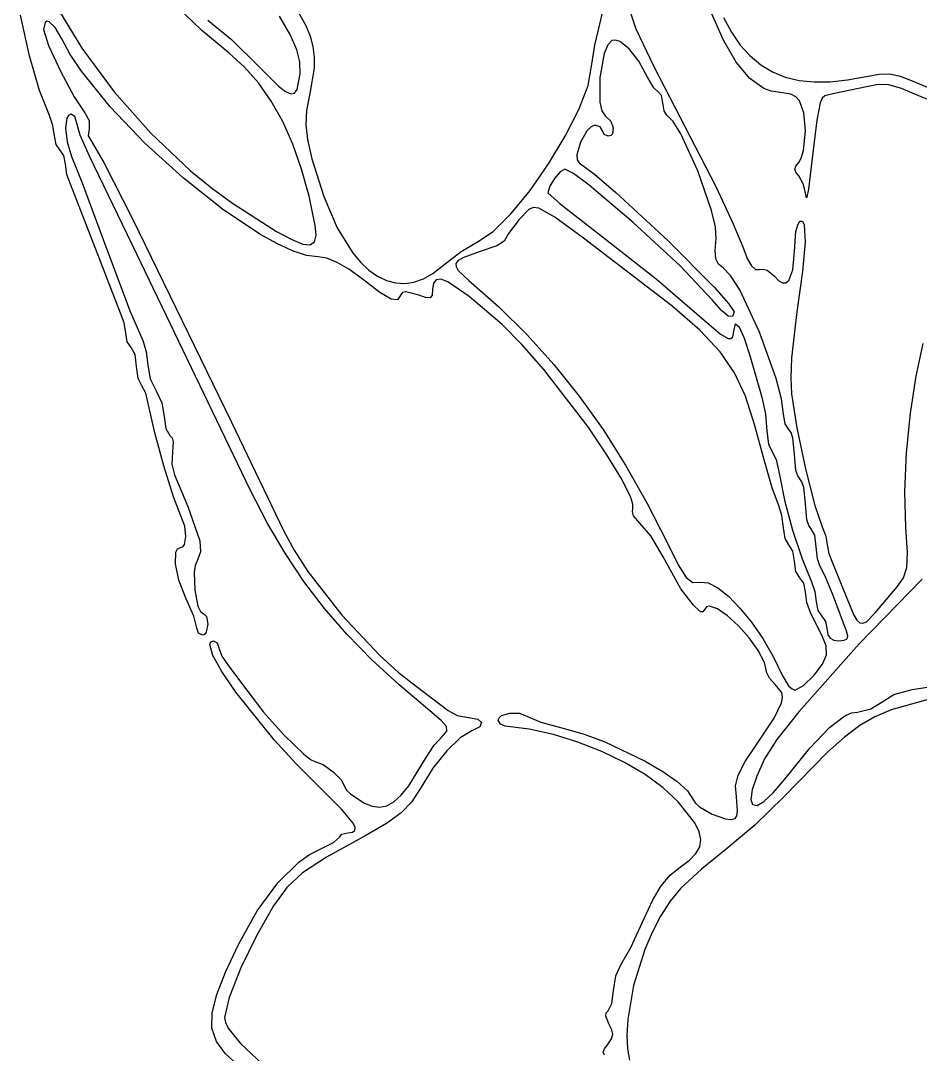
# Model space of a CAD drawing. Extents: x 56 to 1033, y 17 to 979.
# Drawn here: x 774.7 to 871.4, y 418.8 to 529.8 of the extents above; entities that cross this region are included whole.
import ezdxf

# ---------------------------------------------------------------- set-up
doc = ezdxf.new("R2010")
doc.units = 0

msp = doc.modelspace()

# ---------------------------------------------------------------- linework, layer by layer
at = {"layer": 'Layer 1'}
for p, q in [((839.783231, 532.131961), (840.84169, 528.946845)), ((778.375068, 531.62046), (781.283562, 526.857849)), ((794.144156, 528.78923), (791.432969, 531.392135)), ((803.92514, 531.82902), (805.37691, 529.282242)), ((836.420625, 527.173347), (837.293569, 530.796298)), ((775.683089, 526.04519), (774.719782, 530.407495)), ((777.53832, 529.743089), (777.343178, 529.630589)), ((777.790726, 529.683673), (777.53832, 529.743089)), ((778.419349, 529.07391), (777.790726, 529.683673)), ((794.85093, 529.87774), (797.377679, 527.780171)), ((803.703584, 528.252274), (802.5448, 530.28484)), ((850.255739, 527.709121), (848.985499, 530.622955)), ((850.258551, 530.159392), (851.113789, 528.562929)), ((777.343178, 529.630589), (777.17267, 528.86502)), ((777.17267, 528.86502), (777.714016, 527.156101)), ((779.13308, 527.85094), (778.419349, 529.07391)), ((797.11425, 526.30341), (794.144156, 528.78923)), ((805.37691, 529.282242), (805.83653, 528.137973)), ((840.84169, 528.946845), (842.78187, 524.89225)), ((851.113789, 528.562929), (852.063362, 527.183567)), ((780.056158, 526.167913), (779.13308, 527.85094)), ((797.377679, 527.780171), (800.25623, 524.96039)), ((804.407399, 526.686311), (803.703584, 528.252274)), ((805.83653, 528.137973), (806.129654, 527.021958)), ((838.27398, 527.67457), (837.8234, 527.212664)), ((838.660661, 527.712406), (838.27398, 527.67457)), ((839.105013, 527.566109), (838.660661, 527.712406)), ((840.103845, 526.785936), (839.105013, 527.566109)), ((851.631659, 525.351253), (850.255739, 527.709121)), ((777.714016, 527.156101), (778.987354, 524.392746)), ((781.283562, 526.857849), (784.764424, 522.166785)), ((798.772675, 524.830676), (797.11425, 526.30341)), ((804.730991, 525.377766), (804.407399, 526.686311)), ((806.129654, 527.021958), (806.264542, 525.890823)), ((836.07039, 524.91805), (836.420625, 527.173347)), ((837.8234, 527.212664), (837.448994, 526.297547)), ((841.144707, 525.463688), (840.103845, 526.785936)), ((852.063362, 527.183567), (853.111727, 526.017003)), ((776.736159, 522.302157), (775.683089, 526.04519)), ((781.254449, 524.370734), (780.056158, 526.167913)), ((804.74911, 524.11745), (804.730991, 525.377766)), ((806.264542, 525.890823), (806.249456, 524.701197)), ((837.448994, 526.297547), (836.982037, 523.701412)), ((842.10183, 523.729), (841.144707, 525.463688)), ((853.087722, 523.600227), (851.631659, 525.351253)), ((853.111727, 526.017003), (854.263342, 525.058929)), ((778.987354, 524.392746), (780.466632, 521.630886)), ((784.332045, 520.556851), (781.254449, 524.370734)), ((800.287939, 523.118096), (798.772675, 524.830676)), ((800.25623, 524.96039), (802.430013, 522.78698)), ((804.440358, 522.409793), (804.74906, 524.11743)), ((804.74906, 524.11743), (804.74911, 524.11745)), ((806.249456, 524.701197), (805.8024, 521.97299)), ((835.702616, 522.863267), (836.07039, 524.91805)), ((842.78187, 524.89225), (849.461565, 511.912712)), ((854.263342, 525.058929), (855.522664, 524.305043)), ((855.522664, 524.305043), (856.89415, 523.75104)), ((866.991852, 524.08082), (868.138709, 524.09697)), ((868.138709, 524.09697), (869.248851, 523.855233)), ((801.65988, 521.165998), (800.287939, 523.118096)), ((836.982037, 523.701412), (836.979777, 521.073624)), ((842.759194, 522.584911), (842.10183, 523.729)), ((854.598391, 522.506917), (853.087722, 523.600227)), ((856.89415, 523.75104), (858.382257, 523.392613)), ((858.382257, 523.392613), (859.991445, 523.22546)), ((859.991445, 523.22546), (861.72617, 523.245275)), ((861.72617, 523.245275), (863.590889, 523.447753)), ((863.590889, 523.447753), (865.59006, 523.82859)), ((865.59006, 523.82859), (866.991852, 524.08082)), ((869.248851, 523.855233), (870.5405, 523.3338)), ((870.5405, 523.3338), (875.682167, 521.190732)), ((777.81077, 519.614), (776.736159, 522.302157)), ((784.764424, 522.166785), (788.703052, 517.716834)), ((802.430013, 522.78698), (803.180489, 522.204784)), ((803.180489, 522.204784), (803.746032, 521.951545)), ((803.746032, 521.951545), (804.156153, 522.021727)), ((804.156153, 522.021727), (804.440358, 522.409793)), ((805.8024, 521.97299), (805.442304, 520.145903)), ((834.71703, 520.283296), (835.702616, 522.863267)), ((843.29265, 522.10905), (842.759194, 522.584911)), ((843.607127, 521.777378), (843.29265, 522.10905)), ((855.366223, 522.222805), (854.598391, 522.506917)), ((856.13813, 522.1222), (855.366223, 522.222805)), ((857.51118, 521.899004), (856.13813, 522.1222)), ((858.016413, 521.613423), (857.51118, 521.899004)), ((861.99949, 521.96929), (861.156792, 521.754509)), ((865.63947, 522.71677), (861.99949, 521.96929)), ((866.88478, 522.968226), (865.63947, 522.71677)), ((868.031465, 522.924304), (866.88478, 522.968226)), ((869.38122, 522.532319), (868.031465, 522.924304)), ((871.23574, 521.73959), (869.38122, 522.532319)), ((780.466632, 521.630886), (781.6258, 519.92645)), ((802.888332, 518.974714), (801.65988, 521.165998)), ((836.979777, 521.073624), (837.186242, 520.11894)), ((843.73793, 520.97997), (843.607127, 521.777378)), ((843.867719, 520.124869), (843.73793, 520.97997)), ((858.411597, 521.196515), (858.016413, 521.613423)), ((858.904266, 519.922698), (858.411597, 521.196515)), ((860.640392, 520.980076), (860.272452, 519.115228)), ((860.86892, 521.470422), (860.640392, 520.980076)), ((861.156792, 521.754509), (860.86892, 521.470422)), ((874.399682, 520.476287), (871.23574, 521.73959)), ((779.860607, 519.642052), (779.680915, 519.33146)), ((780.1174, 519.75326), (779.860607, 519.642052)), ((780.533446, 519.509664), (780.1174, 519.75326)), ((781.6258, 519.92645), (782.085406, 519.090434)), ((788.07662, 516.65516), (784.332045, 520.556851)), ((805.442304, 520.145903), (805.351592, 518.627073)), ((833.256042, 517.397251), (834.71703, 520.283296)), ((837.186242, 520.11894), (837.54888, 519.60164)), ((844.17975, 519.65451), (843.867719, 520.124869)), ((844.856756, 518.990864), (844.17975, 519.65451)), ((859.05407, 517.98552), (858.904266, 519.922698)), ((778.191635, 518.553338), (777.81077, 519.614)), ((778.35005, 517.43968), (778.191635, 518.553338)), ((779.680915, 519.33146), (779.550599, 518.25032)), ((780.7065, 518.924), (780.533446, 519.509664)), ((781.124485, 517.500401), (780.7065, 518.924)), ((782.085406, 519.090434), (782.06901, 518.20185)), ((803.973133, 516.544573), (802.888332, 518.974714)), ((805.351592, 518.627073), (805.54275, 517.028573)), ((836.44589, 518.57457), (836.029836, 518.423187)), ((837.019484, 518.401511), (836.44589, 518.57457)), ((837.54888, 519.60164), (838.142442, 519.023077)), ((838.142442, 519.023077), (838.413227, 518.291021)), ((845.689547, 517.642431), (844.856756, 518.990864)), ((860.272452, 519.115228), (859.87513, 515.6292)), ((778.523101, 516.519535), (778.35005, 517.43968)), ((779.550599, 518.25032), (779.721984, 516.78623)), ((782.12945, 515.24224), (781.124485, 517.500401)), ((782.06901, 518.20185), (781.986624, 517.435531)), ((781.986624, 517.435531), (782.28766, 516.89347)), ((788.703052, 517.716834), (792.984844, 513.677561)), ((835.607779, 518.019554), (834.873745, 516.758632)), ((836.029836, 518.423187), (835.607779, 518.019554)), ((837.25806, 517.98546), (837.019484, 518.401511)), ((837.431099, 517.569429), (837.25806, 517.98546)), ((837.84713, 517.39639), (837.431099, 517.569429)), ((838.137998, 517.468398), (837.84713, 517.39639)), ((838.326401, 517.662963), (838.137998, 517.468398)), ((838.413227, 518.291021), (838.326401, 517.662963)), ((847.502097, 513.693425), (845.689547, 517.642431)), ((858.846416, 515.864097), (859.05407, 517.98552)), ((778.93916, 515.92423), (778.523101, 516.519535)), ((779.721984, 516.78623), (780.1906, 515.21558)), ((782.28766, 516.89347), (783.655146, 514.569447)), ((792.198921, 512.911528), (788.07662, 516.65516)), ((804.914117, 513.875905), (803.973133, 516.544573)), ((805.54275, 517.028573), (806.02826, 514.96248)), ((831.462056, 514.424247), (833.256042, 517.397251)), ((834.873745, 516.758632), (834.499966, 515.397995)), ((779.355191, 515.328888), (778.93916, 515.92423)), ((779.52823, 514.40878), (779.355191, 515.328888)), ((780.1906, 515.21558), (781.32428, 512.38974)), ((787.20164, 504.73174), (782.12945, 515.24224)), ((834.499966, 515.397995), (834.528228, 514.869716)), ((858.621644, 515.057148), (858.846416, 515.864097)), ((859.87513, 515.6292), (859.390032, 511.702047)), ((779.691355, 513.295128), (779.52823, 514.40878)), ((783.655146, 514.569447), (786.774681, 508.460633)), ((806.02826, 514.96248), (807.290339, 510.907747)), ((829.477481, 511.583401), (831.462056, 514.424247)), ((834.528228, 514.869716), (834.74262, 514.54383)), ((834.74262, 514.54383), (836.375932, 513.323874)), ((857.934827, 513.861954), (858.037913, 514.193311)), ((858.037913, 514.193311), (858.34717, 514.56886)), ((858.34717, 514.56886), (858.621644, 515.057148)), ((780.08356, 512.23447), (779.691355, 513.295128)), ((792.984844, 513.677561), (795.218614, 511.864917)), ((805.711121, 510.969041), (804.914117, 513.875905)), ((832.700414, 513.570992), (832.088467, 512.874264)), ((833.22249, 513.86199), (832.700414, 513.570992)), ((834.125645, 513.400811), (833.22249, 513.86199)), ((835.80336, 512.155549), (834.125645, 513.400811)), ((836.375932, 513.323874), (838.693225, 511.345184)), ((848.976626, 509.411936), (847.502097, 513.693425)), ((858.037913, 513.530602), (857.934827, 513.861954)), ((858.34717, 513.15507), (858.037913, 513.530602)), ((858.871344, 512.214553), (858.34717, 513.15507)), ((782.77647, 505.32077), (780.08356, 512.23447)), ((781.32428, 512.38974), (783.95429, 505.32076)), ((796.409699, 509.571822), (792.198921, 512.911528)), ((831.579717, 512.036204), (831.36723, 511.32121)), ((832.088467, 512.874264), (831.579717, 512.036204)), ((840.547061, 508.142421), (835.80336, 512.155549)), ((849.461565, 511.912712), (851.27771, 508.07613)), ((859.1388, 510.946), (858.871344, 512.214553)), ((795.218614, 511.864917), (797.4952, 510.21853)), ((806.36398, 507.82431), (805.711121, 510.969041)), ((807.290339, 510.907747), (808.75193, 507.550016)), ((827.444724, 509.093825), (829.477481, 511.583401)), ((831.36723, 511.32121), (832.708312, 510.133096)), ((838.693225, 511.345184), (844.267996, 506.181472)), ((859.16911, 510.770491), (859.1388, 510.946)), ((859.2231, 510.850802), (859.16911, 510.770491)), ((859.390032, 511.702047), (859.2231, 510.850802)), ((797.4952, 510.21853), (802.218839, 507.169829)), ((829.81738, 509.727577), (829.332595, 509.526772)), ((830.392607, 509.674054), (829.81738, 509.727577)), ((832.138101, 508.709751), (830.392607, 509.674054)), ((832.708312, 510.133096), (835.9326, 507.64434)), ((800.419701, 506.88191), (796.409699, 509.571822)), ((825.506191, 507.174637), (827.444724, 509.093825)), ((829.332595, 509.526772), (828.31064, 508.45645)), ((835.2165, 506.44532), (832.138101, 508.709751)), ((849.386891, 507.6479), (848.976626, 509.411936)), ((786.774681, 508.460633), (797.33416, 486.76247)), ((806.468559, 506.761528), (806.36398, 507.82431)), ((808.75193, 507.550016), (810.382919, 504.914101)), ((828.31064, 508.45645), (827.158345, 506.962468)), ((835.9326, 507.64434), (843.027572, 502.091121)), ((845.582776, 503.481903), (840.547061, 508.142421)), ((849.47236, 506.40241), (849.386891, 507.6479)), ((851.27771, 508.07613), (852.32316, 505.51045)), ((858.048954, 507.163764), (858.23627, 507.897392)), ((858.23627, 507.897392), (858.465, 508.26568)), ((858.465, 508.26568), (858.741553, 508.266098)), ((858.741553, 508.266098), (858.925523, 507.880818)), ((858.925523, 507.880818), (859.018412, 506.03005)), ((802.259021, 505.857461), (800.419701, 506.88191)), ((802.218839, 507.169829), (803.847369, 506.286811)), ((806.311859, 506.064868), (806.468559, 506.761528)), ((823.80429, 506.04495), (825.506191, 507.174637)), ((827.158345, 506.962468), (826.6698, 506.121)), ((844.68846, 499.172683), (835.2165, 506.44532)), ((849.374866, 505.106255), (849.47236, 506.40241)), ((857.8759, 505.02573), (858.048954, 507.163764)), ((785.46104, 498.40707), (782.77647, 505.32077)), ((783.95429, 505.32076), (786.477959, 498.582939)), ((803.939679, 505.087661), (802.259021, 505.857461)), ((803.847369, 506.286811), (805.043935, 505.815991)), ((805.043935, 505.815991), (805.851208, 505.74585)), ((805.851208, 505.74585), (806.311859, 506.064868)), ((822.047172, 504.998083), (823.80429, 506.04495)), ((825.87982, 505.624959), (824.00309, 504.96151)), ((826.6698, 506.121), (825.87982, 505.624959)), ((844.267996, 506.181472), (849.24343, 501.19244)), ((852.32316, 505.51045), (852.810386, 504.279456)), ((859.018412, 506.03005), (858.749071, 502.867134)), ((799.40184, 479.40124), (787.20164, 504.73174)), ((805.425517, 504.603242), (803.939679, 505.087661)), ((806.68038, 504.43494), (805.425517, 504.603242)), ((807.628761, 504.284746), (806.68038, 504.43494)), ((808.740912, 503.838061), (807.628761, 504.284746)), ((810.382919, 504.914101), (811.252527, 503.87458)), ((820.02511, 503.43019), (822.047172, 504.998083)), ((822.238913, 504.345491), (821.747835, 504.052908)), ((824.00309, 504.96151), (822.238913, 504.345491)), ((849.447476, 504.225974), (849.374866, 505.106255)), ((849.716529, 503.649193), (849.447476, 504.225974)), ((852.810386, 504.279456), (853.262461, 503.481494)), ((857.712847, 503.05088), (857.8759, 505.02573)), ((810.005115, 503.100731), (808.740912, 503.838061)), ((811.40965, 502.0786), (810.005115, 503.100731)), ((811.252527, 503.87458), (812.153192, 503.024818)), ((812.153192, 503.024818), (813.081151, 502.367917)), ((819.011251, 502.650301), (820.02486, 503.43028)), ((820.02486, 503.43028), (820.02511, 503.43019)), ((821.747835, 504.052908), (821.507124, 503.742061)), ((821.507124, 503.742061), (821.509048, 503.39154)), ((821.509048, 503.39154), (821.745877, 502.979934)), ((849.03969, 499.83329), (845.582776, 503.481903)), ((850.20836, 503.26354), (849.716529, 503.649193)), ((851.019023, 502.448563), (850.20836, 503.26354)), ((853.262461, 503.481494), (853.698803, 503.090585)), ((853.698803, 503.090585), (854.13883, 503.08075)), ((854.13883, 503.08075), (854.52864, 503.124481)), ((854.52864, 503.124481), (854.962921, 503.002944)), ((854.962921, 503.002944), (855.75303, 502.35876)), ((857.264187, 501.897217), (857.712847, 503.05088)), ((813.331257, 500.620593), (811.40965, 502.0786)), ((813.081151, 502.367917), (814.032637, 501.906979)), ((814.032637, 501.906979), (815.003888, 501.645106)), ((816.990626, 501.730963), (817.998585, 502.084896)), ((817.998585, 502.084896), (819.011251, 502.650301)), ((819.375804, 501.976145), (819.088408, 501.599747)), ((819.881588, 502.034287), (819.375804, 501.976145)), ((820.627681, 501.763148), (819.881588, 502.034287)), ((821.745877, 502.979934), (822.89333, 501.88782)), ((822.89333, 501.88782), (826.103563, 499.060829)), ((843.027572, 502.091121), (848.6642, 497.22044)), ((852.001277, 500.887803), (851.019023, 502.448563)), ((855.75303, 502.35876), (856.188566, 501.873414)), ((856.951738, 501.652184), (857.264187, 501.897217)), ((858.749071, 502.867134), (858.1229, 498.54583)), ((815.003888, 501.645106), (815.991139, 501.5854)), ((815.991139, 501.5854), (816.990626, 501.730963)), ((818.99748, 500.91612), (818.945181, 500.322279)), ((819.088408, 501.599747), (818.99748, 500.91612)), ((822.928473, 500.188912), (820.627681, 501.763148)), ((849.24343, 501.19244), (850.811549, 499.432098)), ((854.137125, 496.362759), (852.001277, 500.887803)), ((856.188566, 501.873414), (856.590666, 501.641069)), ((856.590666, 501.641069), (856.951738, 501.652184)), ((814.535534, 499.9003), (813.331257, 500.620593)), ((815.217816, 499.836534), (814.535534, 499.9003)), ((815.57344, 500.34811), (815.217816, 499.836534)), ((815.760691, 500.595699), (815.57344, 500.34811)), ((816.1148, 500.680691), (815.760691, 500.595699)), ((817.38975, 500.36381), (816.1148, 500.680691)), ((818.237683, 500.079245), (817.38975, 500.36381)), ((818.724038, 500.054361), (818.237683, 500.079245)), ((818.945181, 500.322279), (818.724038, 500.054361)), ((826.45354, 497.16522), (822.928473, 500.188912)), ((850.031174, 498.690802), (849.03969, 499.83329)), ((786.477959, 498.582939), (787.84407, 495.46164)), ((826.103563, 499.060829), (829.143539, 496.055301)), ((847.711598, 496.550762), (844.68846, 499.172683)), ((850.771906, 498.08095), (850.031174, 498.690802)), ((850.811549, 499.432098), (851.39602, 498.51783)), ((858.1229, 498.54583), (857.552447, 493.608934)), ((785.847426, 497.346409), (785.46104, 498.40707)), ((851.235613, 498.018403), (850.771906, 498.08095)), ((851.39602, 498.51783), (851.235613, 498.018403)), ((786.00813, 496.23276), (785.847426, 497.346409)), ((828.595744, 495.026828), (826.45354, 497.16522)), ((849.890226, 494.24027), (847.711598, 496.550762)), ((848.6642, 497.22044), (849.931133, 496.137341)), ((851.249194, 495.83891), (851.39601, 496.60192)), ((851.39601, 496.60192), (851.549657, 497.254144)), ((851.549657, 497.254144), (851.947797, 496.908102)), ((851.947797, 496.908102), (852.496226, 495.716792)), ((855.92903, 491.356055), (854.137125, 496.362759)), ((786.181172, 495.312614), (786.00813, 496.23276)), ((786.5972, 494.7173), (786.181172, 495.312614)), ((787.84407, 495.46164), (788.217047, 494.26099)), ((829.143539, 496.055301), (832.020086, 492.862226)), ((849.931133, 496.137341), (850.77685, 495.680441)), ((850.77685, 495.680441), (851.056703, 495.683432)), ((851.056703, 495.683432), (851.249194, 495.83891)), ((852.496226, 495.716792), (853.10074, 493.83321)), ((787.01324, 493.961466), (786.5972, 494.7173)), ((788.217047, 494.26099), (788.38313, 492.81077)), ((830.962438, 492.323687), (828.595744, 495.026828)), ((851.447382, 491.967578), (849.890226, 494.24027)), ((870.963047, 491.63821), (871.722664, 495.144037)), ((787.18628, 492.65553), (787.01324, 493.961466)), ((853.10074, 493.83321), (854.38134, 489.37327)), ((857.552447, 493.608934), (857.476641, 491.450243)), ((787.335956, 491.363975), (787.18628, 492.65553)), ((788.38313, 492.81077), (788.650756, 491.325124)), ((835.699525, 486.164473), (830.962438, 492.323687)), ((832.020086, 492.862226), (834.74003, 489.472595)), ((852.606105, 489.459058), (851.447382, 491.967578)), ((787.69567, 490.64281), (787.335956, 491.363975)), ((788.650756, 491.325124), (789.26675, 490.03933)), ((856.481356, 489.193221), (855.92903, 491.356055)), ((857.476641, 491.450243), (857.5557, 489.73481)), ((870.347597, 487.634357), (870.963047, 491.63821)), ((788.155925, 489.802443), (787.69567, 490.64281)), ((788.5467, 488.22433), (788.155925, 489.802443)), ((789.26675, 490.03933), (789.877579, 488.755901)), ((857.5557, 489.73481), (858.142021, 486.063805)), ((789.877579, 488.755901), (790.13164, 487.27595)), ((834.74003, 489.472595), (837.310199, 485.877398)), ((853.589431, 486.441081), (852.606105, 489.459058)), ((854.38134, 489.37327), (854.769178, 487.555746)), ((856.69012, 487.53534), (856.481356, 489.193221)), ((789.147301, 485.534958), (788.5467, 488.22433)), ((854.769178, 487.555746), (854.9305, 485.72629)), ((856.868541, 486.516831), (856.69012, 487.53534)), ((869.926, 483.403833), (870.347597, 487.634357)), ((790.13164, 487.27595), (790.31871, 486.016291)), ((797.33416, 486.76247), (802.96149, 475.03737)), ((854.6204, 482.64002), (853.589431, 486.441081)), ((857.28682, 485.88059), (856.868541, 486.516831)), ((790.121802, 481.995093), (789.147301, 485.534958)), ((790.31871, 486.016291), (790.76843, 485.2625)), ((790.76843, 485.2625), (790.987964, 484.99913)), ((837.735036, 483.179057), (835.699525, 486.164473)), ((837.310199, 485.877398), (839.737421, 482.067626)), ((854.9305, 485.72629), (855.085271, 484.332622)), ((857.51554, 485.558782), (857.28682, 485.88059)), ((857.702842, 484.951717), (857.51554, 485.558782)), ((858.142021, 486.063805), (859.068312, 481.662539)), ((790.987964, 484.99913), (791.114896, 484.572921)), ((791.114896, 484.572921), (791.05355, 483.46761)), ((855.085271, 484.332622), (855.45737, 483.56276)), ((857.87588, 483.22972), (857.702842, 484.951717)), ((791.05355, 483.46761), (790.963215, 482.173)), ((839.32527, 480.570207), (837.735036, 483.179057)), ((855.45737, 483.56276), (855.916563, 482.682832)), ((858.048939, 481.507714), (857.87588, 483.22972)), ((869.747942, 479.217996), (869.926, 483.403833)), ((791.159181, 478.666521), (790.121802, 481.995093)), ((790.963215, 482.173), (791.2399, 481.02827)), ((839.737421, 482.067626), (842.028522, 478.03427)), ((855.48998, 479.6353), (854.6204, 482.64002)), ((855.916563, 482.682832), (856.28073, 481.02442)), ((791.2399, 481.02827), (792.693764, 477.606189)), ((856.28073, 481.02442), (856.812739, 478.289467)), ((858.236258, 480.900642), (858.048939, 481.507714)), ((858.46499, 480.57887), (858.236258, 480.900642)), ((859.068312, 481.662539), (860.060698, 477.721808)), ((840.302785, 478.573252), (839.32527, 480.570207)), ((858.693715, 480.257061), (858.46499, 480.57887)), ((858.881021, 479.649994), (858.693715, 480.257061)), ((791.94841, 476.61103), (791.159181, 478.666521)), ((801.228672, 475.866035), (799.40184, 479.40124)), ((840.509448, 477.877775), (840.302785, 478.573252)), ((856.16339, 477.7881), (855.48998, 479.6353)), ((859.05406, 477.928), (858.881021, 479.649994)), ((869.86311, 475.3482), (869.747942, 479.217996)), ((792.693764, 477.606189), (793.97524, 473.92391)), ((840.50014, 477.42352), (840.509448, 477.877775)), ((842.028522, 478.03427), (844.19033, 473.76832)), ((856.540382, 476.640926), (856.16339, 477.7881)), ((856.812739, 478.289467), (857.675954, 475.089239)), ((859.227102, 476.205975), (859.05406, 477.928)), ((860.060698, 477.721808), (860.8453, 475.43241)), ((792.347095, 475.506544), (791.94841, 476.61103)), ((840.459776, 477.038246), (840.50014, 477.42352)), ((840.587975, 476.609788), (840.459776, 477.038246)), ((841.25145, 475.83219), (840.587975, 476.609788)), ((856.69716, 475.31928), (856.540382, 476.640926)), ((792.469244, 474.40322), (792.347095, 475.506544)), ((803.135225, 472.601367), (801.228672, 475.866035)), ((842.433378, 474.464779), (841.25145, 475.83219)), ((856.8702, 474.191101), (856.69716, 475.31928)), ((859.414409, 475.59891), (859.227102, 476.205975)), ((859.64313, 475.27715), (859.414409, 475.59891)), ((860.05918, 474.53993), (859.64313, 475.27715)), ((860.8453, 475.43241), (861.244391, 474.445715)), ((870.027452, 472.700218), (869.86311, 475.3482)), ((792.318601, 473.555001), (792.469244, 474.40322)), ((802.96149, 475.03737), (804.11231, 472.931061)), ((843.7676, 472.233), (842.433378, 474.464779)), ((857.28624, 473.50927), (856.8702, 474.191101)), ((857.675954, 475.089239), (858.701895, 471.985901)), ((860.23223, 473.27876), (860.05918, 474.53993)), ((861.244391, 474.445715), (861.41039, 473.5099)), ((791.403567, 472.731033), (791.593114, 473.0886)), ((791.593114, 473.0886), (791.89891, 473.21583)), ((791.89891, 473.21583), (792.142153, 473.305913)), ((792.142153, 473.305913), (792.318601, 473.555001)), ((793.97524, 473.92391), (794.049216, 472.735948)), ((844.19033, 473.76832), (845.39978, 471.340303)), ((857.702262, 472.839958), (857.28624, 473.50927)), ((860.347025, 472.009739), (860.23223, 473.27876)), ((861.41039, 473.5099), (861.573127, 472.574065)), ((791.357539, 471.469635), (791.403567, 472.731033)), ((794.049216, 472.735948), (793.69732, 471.78071)), ((805.165314, 469.55338), (803.135225, 472.601367)), ((804.11231, 472.931061), (805.592203, 470.655819)), ((845.6728, 468.79659), (843.7676, 472.233)), ((857.8753, 471.74202), (857.702262, 472.839958)), ((858.701895, 471.985901), (859.72208, 469.54162)), ((860.62313, 471.25356), (860.347025, 472.009739)), ((861.573127, 472.574065), (861.96442, 471.58738)), ((869.968592, 471.056242), (870.027452, 472.700218)), ((791.729461, 469.721127), (791.357539, 471.469635)), ((793.478917, 471.283979), (793.368198, 470.526239)), ((793.69732, 471.78071), (793.478917, 471.283979)), ((845.39978, 471.340303), (846.246606, 469.99689)), ((858.048359, 470.644058), (857.8753, 471.74202)), ((861.197225, 470.155012), (860.62313, 471.25356)), ((861.96442, 471.58738), (863.51713, 467.76635)), ((869.619652, 469.968118), (869.968592, 471.056242)), ((792.48797, 467.775), (791.729461, 469.721127)), ((793.368198, 470.526239), (793.424472, 468.631179)), ((805.592203, 470.655819), (809.242649, 465.945969)), ((846.246606, 469.99689), (846.952052, 469.471765)), ((858.46441, 469.97478), (858.048359, 470.644058)), ((858.880441, 469.379438), (858.46441, 469.97478)), ((862.02863, 468.0627), (861.197225, 470.155012)), ((871.592966, 469.826456), (864.827945, 462.88831)), ((868.91375, 468.98769), (869.619652, 469.968118)), ((793.424472, 468.631179), (793.775471, 466.902422)), ((807.362751, 466.66822), (805.165314, 469.55338)), ((847.03595, 467.02935), (845.6728, 468.79659)), ((846.952052, 469.471765), (847.73736, 469.49861)), ((847.73736, 469.49861), (848.600622, 469.429954)), ((848.600622, 469.429954), (849.639334, 468.903475)), ((849.639334, 468.903475), (850.800008, 467.979678)), ((859.05348, 468.45933), (858.880441, 469.379438)), ((859.72208, 469.54162), (860.082373, 468.48099)), ((866.57061, 466.19587), (868.91375, 468.98769)), ((793.320065, 465.825723), (792.48797, 467.775)), ((850.800008, 467.979678), (852.029154, 466.719069)), ((859.226522, 467.302415), (859.05348, 468.45933)), ((860.082373, 468.48099), (860.23223, 467.36732)), ((863.468, 464.23186), (862.02863, 468.0627)), ((863.51713, 467.76635), (864.25486, 465.953724)), ((793.775471, 466.902422), (794.033156, 466.352561)), ((794.033156, 466.352561), (794.33052, 466.14686)), ((809.771349, 463.892031), (807.362751, 466.66822)), ((847.79567, 466.305061), (847.03595, 467.02935)), ((848.24315, 466.58755), (848.052576, 466.322598)), ((848.440862, 466.833372), (848.24315, 466.58755)), ((848.744132, 466.911954), (848.440862, 466.833372)), ((849.602049, 466.633957), (848.744132, 466.911954)), ((850.686298, 465.886678), (849.602049, 466.633957)), ((852.029154, 466.719069), (853.273282, 465.182151)), ((859.64255, 466.13776), (859.226522, 467.302415)), ((860.23223, 467.36732), (860.405273, 466.447212)), ((860.405273, 466.447212), (860.8213, 465.85187)), ((793.66616, 464.56349), (793.320065, 465.825723)), ((794.33052, 466.14686), (794.693387, 465.800766)), ((794.693387, 465.800766), (794.84432, 464.96868)), ((809.242649, 465.945969), (813.319715, 461.602695)), ((848.052576, 466.322598), (847.79567, 466.305061)), ((851.866276, 464.803239), (850.686298, 465.886678)), ((860.82072, 463.79743), (859.64255, 466.13776)), ((860.8213, 465.85187), (861.237336, 465.258904)), ((861.237336, 465.258904), (861.41038, 464.34439)), ((864.25486, 465.953724), (864.580338, 465.428024)), ((864.580338, 465.428024), (864.90345, 465.142406)), ((865.244116, 465.086627), (865.622255, 465.250441)), ((865.622255, 465.250441), (866.57063, 466.19587)), ((866.57063, 466.19587), (866.57061, 466.19587)), ((793.839197, 464.01758), (793.66616, 464.56349)), ((794.67127, 464.136603), (794.483954, 463.883477)), ((794.84432, 464.96868), (794.67127, 464.136603)), ((853.011382, 463.516759), (851.866276, 464.803239)), ((853.273282, 465.182151), (854.478904, 463.42943)), ((861.41038, 464.34439), (861.486768, 463.840885)), ((863.611516, 463.737538), (863.468, 464.2319)), ((863.468, 464.2319), (863.468, 464.23186)), ((864.90345, 465.142406), (865.244116, 465.086627)), ((794.25522, 463.79051), (793.839197, 464.01758)), ((794.483954, 463.883477), (794.25522, 463.79051)), ((795.045353, 462.783806), (795.141288, 463.094)), ((795.141288, 463.094), (795.43352, 463.20148)), ((795.43352, 463.20148), (795.849555, 462.974556)), ((812.434921, 461.170958), (809.771349, 463.892031)), ((853.991013, 462.160359), (853.011382, 463.516759)), ((854.478904, 463.42943), (855.59253, 461.521412)), ((861.280258, 462.647398), (860.82072, 463.79743)), ((861.486768, 463.840885), (861.717514, 463.483942)), ((861.717514, 463.483942), (862.104993, 463.271379)), ((862.104993, 463.271379), (862.65158, 463.20101)), ((862.65158, 463.20101), (863.226202, 463.250991)), ((863.226202, 463.250991), (863.538549, 463.420201)), ((863.538549, 463.420201), (863.611516, 463.737538)), ((795.389123, 461.628765), (795.045353, 462.783806)), ((795.849555, 462.974556), (796.02259, 462.42895)), ((796.02259, 462.42895), (796.326811, 461.547879)), ((854.674566, 460.867159), (853.991013, 462.160359)), ((864.827945, 462.88831), (858.345217, 455.552679)), ((861.32298, 461.677331), (861.280258, 462.647398)), ((796.35832, 459.88333), (795.389123, 461.628765)), ((796.326811, 461.547879), (797.05821, 460.51443)), ((815.397281, 458.451146), (812.434921, 461.170958)), ((813.319715, 461.602695), (815.332884, 459.785671)), ((854.93144, 459.77028), (854.674566, 460.867159)), ((855.59253, 461.521412), (856.56067, 459.5186)), ((860.913167, 460.697606), (861.32298, 461.677331)), ((797.846436, 457.694474), (796.35832, 459.88333)), ((797.05821, 460.51443), (799.14397, 457.73663)), ((815.332884, 459.785671), (817.23029, 458.32087)), ((855.191011, 459.166945), (854.93144, 459.77028)), ((860.0151, 459.5186), (860.913167, 460.697606)), ((855.81509, 458.48765), (855.191011, 459.166945)), ((856.56067, 459.5186), (857.255107, 458.374471)), ((858.8312, 458.374471), (860.01506, 459.5186)), ((860.01506, 459.5186), (860.0151, 459.5186)), ((801.953391, 452.574385), (797.846436, 457.694474)), ((799.14397, 457.73663), (800.825188, 455.527749)), ((818.70224, 455.67874), (815.397281, 458.451146)), ((817.23029, 458.32087), (820.65957, 455.71642)), ((856.513968, 457.636551), (855.81509, 458.48765)), ((856.60558, 457.142912), (856.513968, 457.636551)), ((857.255107, 458.374471), (857.621911, 458.026427)), ((857.621911, 458.026427), (857.94137, 457.8986)), ((857.94137, 457.8986), (858.8312, 458.374471)), ((868.572539, 457.413397), (870.532647, 457.983065)), ((870.532647, 457.983065), (873.590632, 458.442483)), ((855.699455, 454.883884), (856.508679, 456.547685)), ((856.508679, 456.547685), (856.60558, 457.142912)), ((866.077654, 455.872158), (867.3776, 456.66525)), ((867.3776, 456.66525), (868.572539, 457.413397)), ((872.66392, 456.99306), (868.280877, 455.772573)), ((800.825188, 455.527749), (803.042974, 453.066681)), ((819.916448, 454.650766), (818.70224, 455.67874)), ((820.65957, 455.71642), (821.629594, 455.17659)), ((826.400722, 455.158835), (827.278119, 455.42647)), ((827.278119, 455.42647), (828.326753, 455.414415)), ((828.326753, 455.414415), (829.1915, 455.07554)), ((858.345217, 455.552679), (855.995071, 452.581987)), ((863.314427, 455.148081), (864.013294, 455.446098)), ((864.013294, 455.446098), (864.64486, 455.54228)), ((864.64486, 455.54228), (866.077654, 455.872158)), ((868.280877, 455.772573), (866.53787, 455.038473)), ((820.500112, 453.974717), (819.916448, 454.650766)), ((821.629594, 455.17659), (822.86862, 454.95206)), ((822.86862, 454.95206), (823.849806, 454.796448)), ((823.849806, 454.796448), (824.25789, 454.41711)), ((824.25789, 454.41711), (824.060394, 453.945298)), ((826.04969, 454.65864), (826.137215, 454.934862)), ((826.285164, 454.227506), (826.04969, 454.65864)), ((826.137215, 454.934862), (826.400722, 455.158835)), ((826.80935, 454.01814), (826.285164, 454.227506)), ((829.1915, 455.07554), (830.639479, 454.458939)), ((830.639479, 454.458939), (833.13226, 453.75884)), ((853.98653, 452.30798), (855.699455, 454.883884)), ((861.653405, 453.889728), (863.314427, 455.148081)), ((866.53787, 455.038473), (864.908439, 454.0989)), ((803.042974, 453.066681), (805.11177, 451.066858)), ((819.17272, 452.000841), (820.1182, 453.04048)), ((820.1182, 453.04048), (820.538831, 453.491116)), ((820.538831, 453.491116), (820.500112, 453.974717)), ((823.22484, 453.51226), (821.959935, 452.777838)), ((824.060394, 453.945298), (823.22484, 453.51226)), ((829.365292, 453.702221), (826.80935, 454.01814)), ((831.990586, 453.126553), (829.365292, 453.702221)), ((834.617085, 452.320965), (831.990586, 453.126553)), ((833.13226, 453.75884), (835.265484, 453.151093)), ((835.265484, 453.151093), (837.501023, 452.32774)), ((859.539031, 451.653588), (861.653405, 453.889728)), ((864.908439, 454.0989), (863.253505, 452.861679)), ((804.359213, 449.937099), (801.953391, 452.574385)), ((818.22007, 450.53623), (819.17272, 452.000841)), ((821.959935, 452.777838), (820.517083, 451.394269)), ((837.176639, 451.315288), (834.617085, 452.320965)), ((837.501023, 452.32774), (841.842553, 450.272903)), ((852.58934, 450.219595), (853.98653, 452.30798)), ((855.995071, 452.581987), (854.65793, 450.52734)), ((863.253505, 452.861679), (861.433991, 451.234632)), ((805.11177, 451.066858), (805.876061, 450.46286)), ((820.517083, 451.394269), (819.034004, 449.515128)), ((839.6011, 450.139352), (837.176639, 451.315288)), ((861.433991, 451.234632), (856.74492, 446.44236)), ((856.84854, 448.32603), (859.539031, 451.653588)), ((806.85792, 447.44428), (804.359213, 449.937099)), ((805.876061, 450.46286), (806.34602, 450.24171)), ((806.34602, 450.24171), (807.220985, 449.91457)), ((807.220985, 449.91457), (808.288512, 449.138131)), ((816.427594, 447.606386), (818.22007, 450.53623)), ((841.822322, 448.822988), (839.6011, 450.139352)), ((841.842553, 450.272903), (843.730296, 449.160763)), ((851.819522, 448.760866), (852.58934, 450.219595)), ((854.65793, 450.52734), (853.825668, 448.649716)), ((808.288512, 449.138131), (809.191156, 448.219861)), ((819.034004, 449.515128), (817.64842, 447.29399)), ((843.772154, 447.396028), (841.822322, 448.822988)), ((843.730296, 449.160763), (845.28386, 448.071706)), ((851.548647, 447.607419), (851.819522, 448.760866)), ((853.825668, 448.649716), (853.350037, 447.189136)), ((809.191156, 448.219861), (809.57147, 447.46723)), ((815.614642, 446.608401), (816.427594, 447.606386)), ((845.28386, 448.071706), (846.394123, 447.065404)), ((851.64828, 446.43488), (851.548647, 447.607419)), ((855.610746, 446.855926), (856.84854, 448.32603)), ((809.211538, 445.120659), (806.85792, 447.44428)), ((809.57147, 447.46723), (809.737115, 447.155498)), ((809.737115, 447.155498), (810.188127, 446.731416)), ((810.188127, 446.731416), (811.67072, 445.76908)), ((814.83348, 445.904414), (815.614642, 446.608401)), ((817.64842, 447.29399), (816.735063, 445.873004)), ((845.38245, 445.8883), (843.772154, 447.396028)), ((846.394123, 447.065404), (846.95196, 446.20153)), ((851.759341, 444.932553), (851.64828, 446.43488)), ((853.350037, 447.189136), (853.210735, 446.166)), ((856.74492, 446.44236), (853.610985, 443.397627)), ((854.607766, 445.925272), (855.610746, 446.855926)), ((811.67072, 445.76908), (812.502728, 445.426759)), ((812.502728, 445.426759), (813.295323, 445.326562)), ((813.295323, 445.326562), (814.066307, 445.481457)), ((814.066307, 445.481457), (814.83348, 445.904414)), ((816.735063, 445.873004), (815.615729, 444.700776)), ((847.172447, 443.628525), (845.38245, 445.8883)), ((846.95196, 446.20153), (847.21064, 445.78039)), ((847.21064, 445.78039), (847.686732, 445.346265)), ((847.686732, 445.346265), (849.033463, 444.556978)), ((853.210735, 446.166), (853.387457, 445.60071)), ((853.387457, 445.60071), (853.859902, 445.513667)), ((853.859902, 445.513667), (854.607766, 445.925272)), ((810.443545, 443.623651), (809.211538, 445.120659)), ((815.615729, 444.700776), (814.052528, 443.573363)), ((849.033463, 444.556978), (850.476782, 444.069509)), ((851.50132, 444.1197), (851.674064, 444.401954)), ((851.674064, 444.401954), (851.759341, 444.932553)), ((810.664383, 443.144056), (810.443545, 443.623651)), ((810.635347, 442.821828), (810.664383, 443.144056)), ((814.052528, 443.573363), (811.80757, 442.28682)), ((847.634352, 442.692645), (847.172447, 443.628525)), ((850.476782, 444.069509), (851.073609, 444.012657)), ((853.610985, 443.397627), (850.55958, 440.82559)), ((851.073609, 444.012657), (851.50132, 444.1197)), ((811.80757, 442.28682), (807.5876, 439.955081)), ((808.358134, 441.520381), (808.98474, 442.10463)), ((808.98474, 442.10463), (809.244299, 442.443015)), ((809.244299, 442.443015), (809.86835, 442.58376)), ((809.86835, 442.58376), (810.36661, 442.640539)), ((810.36661, 442.640539), (810.635347, 442.821828)), ((847.808878, 441.851364), (847.634352, 442.692645)), ((806.85162, 440.78851), (808.358134, 441.520381)), ((847.29983, 440.348385), (847.697033, 441.078628)), ((847.697033, 441.078628), (847.808878, 441.851364)), ((850.55958, 440.82559), (847.892501, 438.665181)), ((804.637427, 439.444054), (805.761015, 440.239508)), ((807.5876, 439.955081), (804.994211, 438.271409)), ((805.761015, 440.239508), (806.85162, 440.78851)), ((846.618278, 439.63458), (847.29983, 440.348385)), ((802.357824, 437.191645), (804.637427, 439.444054)), ((844.517569, 438.009299), (845.65339, 438.91116)), ((845.65339, 438.91116), (846.618278, 439.63458)), ((847.892501, 438.665181), (845.68257, 436.61008)), ((804.994211, 438.271409), (803.328289, 436.70181)), ((843.551329, 436.880796), (844.517569, 438.009299)), ((800.145854, 434.186993), (802.357824, 437.191645)), ((803.328289, 436.70181), (801.89072, 434.71229)), ((842.655295, 435.38565), (843.551329, 436.880796)), ((845.68257, 436.61008), (844.530037, 435.221233)), ((841.73009, 433.38386), (842.655295, 435.38565)), ((798.13456, 430.58581), (800.145854, 434.186993)), ((801.89072, 434.71229), (800.084993, 431.588424)), ((844.530037, 435.221233), (843.49356, 433.628075)), ((840.287539, 430.246331), (841.73009, 433.38386)), ((843.49356, 433.628075), (842.577849, 431.879364)), ((800.084993, 431.588424), (798.390948, 428.064395)), ((842.577849, 431.879364), (841.787613, 430.023857)), ((796.741068, 427.600892), (798.13456, 430.58581)), ((839.22649, 428.39815), (840.287539, 430.246331)), ((841.787613, 430.023857), (840.602397, 426.187484)), ((795.787843, 425.190143), (796.741068, 427.600892)), ((798.390948, 428.064395), (797.131208, 424.873614)), ((838.668996, 427.202776), (839.22649, 428.39815)), ((838.43713, 425.63478), (838.668996, 427.202776)), ((838.267628, 424.23522), (838.43713, 425.63478)), ((840.602397, 426.187484), (839.975581, 422.509012)), ((795.29357, 423.229961), (795.787843, 425.190143)), ((797.131208, 424.873614), (796.6284, 422.74949)), ((837.86012, 423.44481), (838.267628, 424.23522)), ((795.276934, 421.59674), (795.29357, 423.229961)), ((837.615158, 422.892353), (837.661902, 423.219687)), ((837.661902, 423.219687), (837.86012, 423.44481)), ((796.6284, 422.74949), (796.722391, 422.209379)), ((796.722391, 422.209379), (797.027662, 421.575015)), ((837.97189, 421.98516), (837.615158, 422.892353)), ((838.269036, 421.403895), (837.97189, 421.98516)), ((839.975581, 422.509012), (839.883345, 420.850883)), ((795.756621, 420.166878), (795.276934, 421.59674)), ((797.027662, 421.575015), (798.341641, 419.951051)), ((838.212194, 420.431378), (838.350454, 420.908355)), ((838.350454, 420.908355), (838.269036, 421.403895)), ((839.883345, 420.850883), (839.944834, 419.378499)), ((796.751318, 418.816772), (795.756621, 420.166878)), ((798.341641, 419.951051), (800.70953, 417.732647)), ((837.463787, 419.382828), (837.85031, 419.9058)), ((837.85031, 419.9058), (838.212194, 420.431378)), ((798.279709, 417.422817), (796.751318, 418.816772)), ((837.339629, 419.00762), (837.463787, 419.382828)), ((837.479686, 418.701367), (837.339629, 419.00762)), ((839.944834, 419.378499), (840.164757, 418.14062))]:
    msp.add_line(p, q, dxfattribs=at)

doc.saveas('drawing.dxf')
